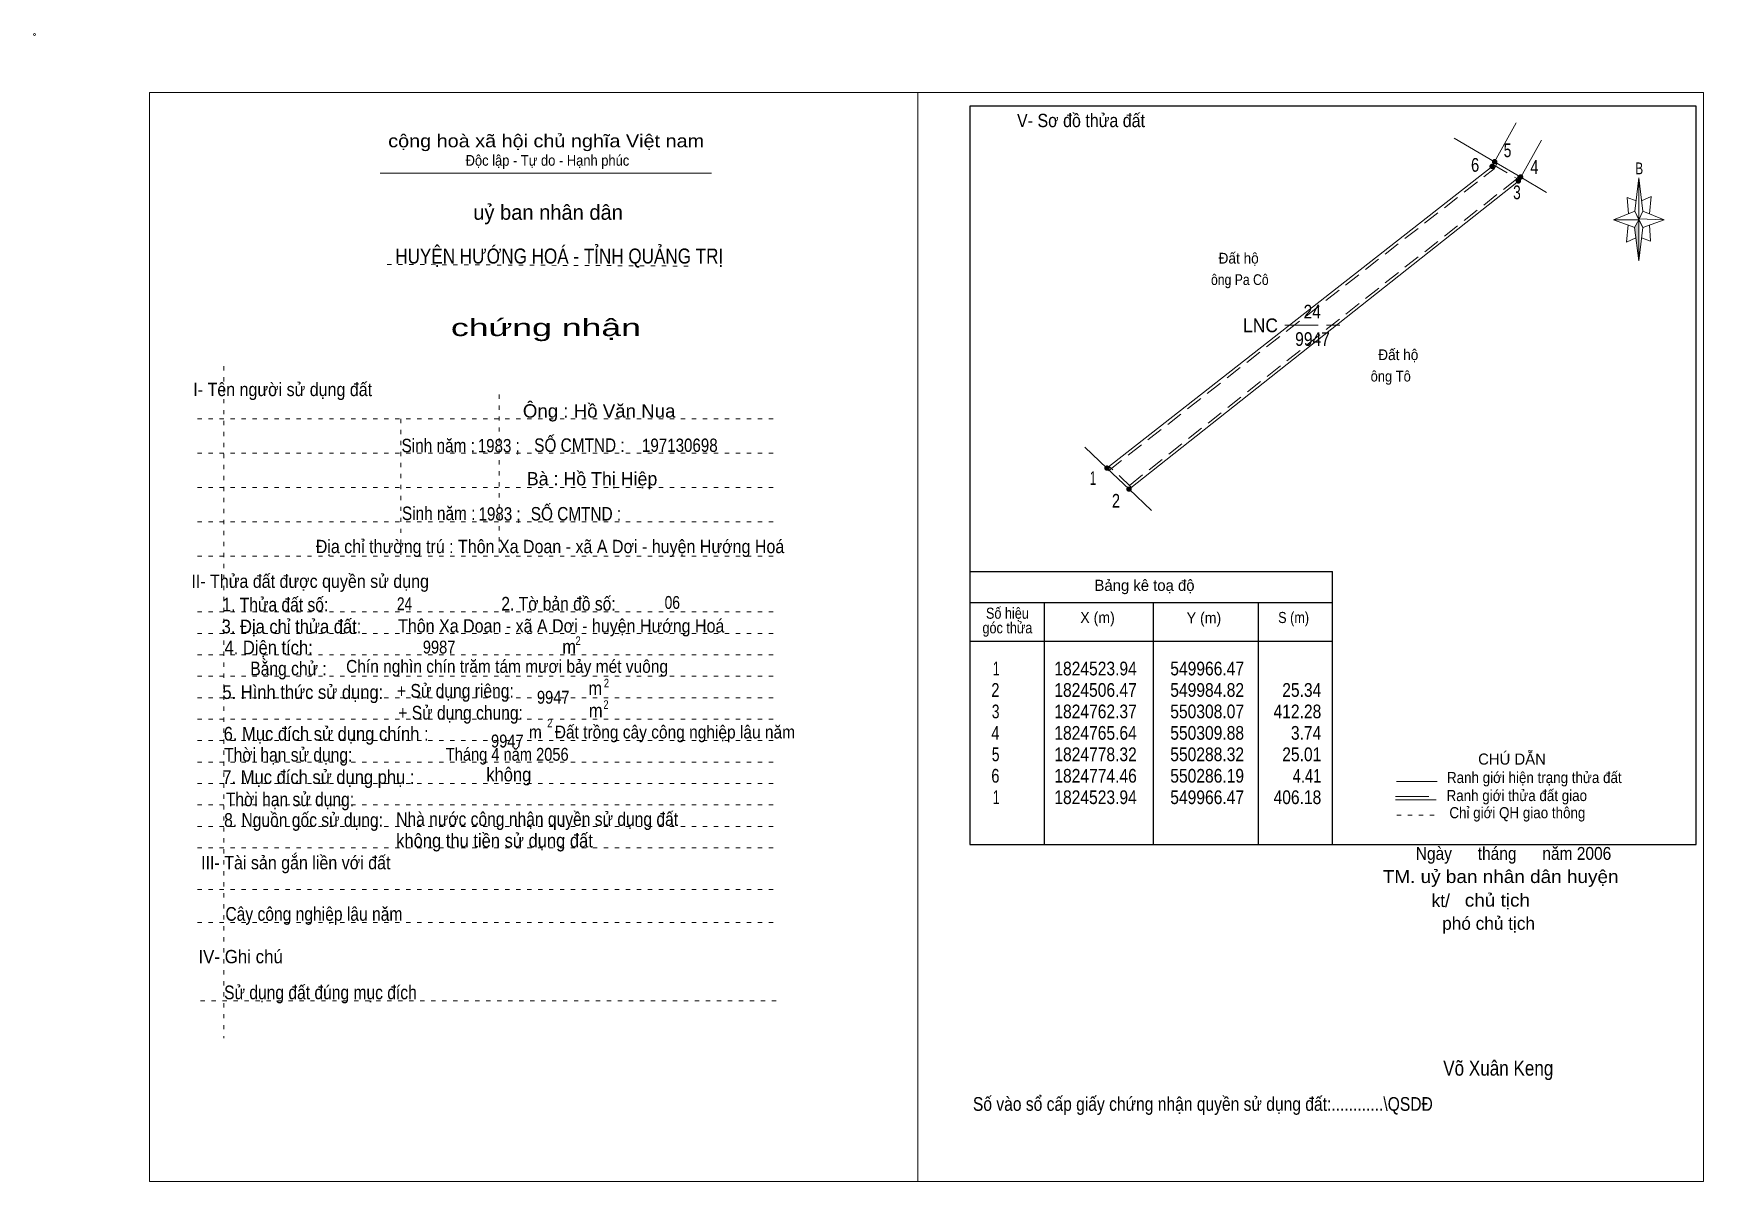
# Model space of a CAD drawing. Header units: centimetres. Extents: x -1.6 to 37.4, y -1.3 to 25.5.
import ezdxf
from ezdxf.enums import TextEntityAlignment as Align

# ---------------------------------------------------------------- set-up
doc = ezdxf.new("R2010")
doc.units = ezdxf.units.CM
doc.header["$LTSCALE"] = 0.13
for name, pattern in [('DOTTED', [1.5, 0.3, -1.2]), ('LONG_DASHED', [7.5, 6, -1.5]), ('MEDIUM_DASHED', [4.5, 3, -1.5])]:
    doc.linetypes.add(name, pattern=pattern)
for name, color, linetype, lineweight in [('1', 7, 'DOTTED', 13), ('10', 7, 'Continuous', 13), ('2', 7, 'Continuous', 25), ('3', 7, 'Continuous', 13), ('30', 7, 'Continuous', 13), ('32', 7, 'LONG_DASHED', 13), ('33', 7, 'LONG_DASHED', 13), ('35', 7, 'Continuous', 13)]:
    doc.layers.add(name, color=color, linetype=linetype, lineweight=lineweight)
doc.layers.add('6', color=7, linetype='Continuous')

msp = doc.modelspace()

# ---------------------------------------------------------------- hatches: boundary and pattern name
at = {"layer": '30'}
msp.add_hatch(color=256, dxfattribs=at).paths.add_polyline_path([(35.84, 21.15), (35.84, 20.19), (35.74, 20.97)])
at = {"layer": '32'}
for points in [[(32.4699, 22.3948, 1), (32.3699, 22.3948, 1)], [(32.5297, 22.5031, 1), (32.4297, 22.5031, 1)], [(33.135, 22.1471, 1), (33.035, 22.1471, 1)], [(33.0842, 22.0553, 1), (32.9842, 22.0553, 1)], [(23.4937, 15.3613, 1), (23.3937, 15.3613, 1)], [(24.0089, 14.8709, 1), (23.9089, 14.8709, 1)]]:
    msp.add_hatch(color=256, dxfattribs=at).paths.add_polyline_path(points)

# ---------------------------------------------------------------- linework, layer by layer
at = {"layer": '1', "linetype": 'Continuous'}
msp.add_line((6.51, 22.24), (14.23, 22.24), dxfattribs=at)
at = {"layer": '1'}
for p, q in [((6.67, 20.11), (13.82, 20.07)), ((2.86, 17.74), (2.86, 2.07)), ((9.28, 17.08), (9.28, 13.31)), ((2.25, 16.51), (15.75, 16.51)), ((6.99, 16.51), (6.99, 13.31)), ((2.25, 15.71), (15.75, 15.71)), ((2.25, 14.91), (15.75, 14.91)), ((2.25, 14.11), (15.75, 14.11)), ((2.25, 13.31), (15.75, 13.31)), ((2.25, 12.01), (15.75, 12.01)), ((2.25, 11.51), (15.75, 11.51)), ((2.25, 11.01), (15.75, 11.01)), ((2.25, 10.51), (15.75, 10.51)), ((2.25, 10.01), (15.75, 10.01)), ((2.25, 9.51), (15.75, 9.51)), ((2.25, 9.01), (15.75, 9.01)), ((2.25, 8.51), (15.75, 8.51)), ((2.25, 8.01), (15.75, 8.01)), ((2.25, 7.51), (15.75, 7.51)), ((2.25, 7.01), (15.75, 7.01)), ((2.25, 6.51), (15.75, 6.51)), ((2.25, 5.54), (15.75, 5.54)), ((2.25, 4.77), (15.75, 4.77)), ((2.32, 2.94), (15.82, 2.94))]:
    msp.add_line(p, q, dxfattribs=at)
at = {"layer": '10'}
for p, q in [((32.98, 23.41), (32.48, 22.5)), ((31.54, 23.05), (32.48, 22.5)), ((22.93, 15.85), (23.44, 15.36)), ((23.96, 14.87), (23.44, 15.36)), ((23.96, 14.87), (24.48, 14.37))]:
    msp.add_line(p, q, dxfattribs=at)
at = {"layer": '10', "linetype": 'MEDIUM_DASHED'}
for p, q in [((32.44, 22.44), (33.05, 22.08)), ((24.01, 14.92), (23.49, 15.41))]:
    msp.add_line(p, q, dxfattribs=at)
at = {"layer": '10'}
for points in [[(33.57, 23.01), (33.09, 22.14), (33.69, 21.79)], [(23.44, 15.36), (32.42, 22.39), (32.48, 22.5), (33.09, 22.14)], [(33.09, 22.14), (33.04, 22.05), (23.96, 14.87)]]:
    msp.add_lwpolyline(points, dxfattribs=at)
at = {"layer": '10', "linetype": 'MEDIUM_DASHED'}
for points in [[(23.48, 15.3), (32.47, 22.34), (32.54, 22.47)], [(33.03, 22.17), (32.99, 22.1), (23.92, 14.92)]]:
    msp.add_lwpolyline(points, dxfattribs=at)
at = {"layer": '10'}
msp.add_circle((-1.55, 25.47), 0.025, dxfattribs=at)
at = {"layer": '2'}
for p, q in [((20.25, 12.95), (28.7, 12.95)), ((28.7, 6.59), (28.7, 12.95)), ((20.25, 12.23), (28.7, 12.23)), ((21.99, 6.59), (21.99, 12.23)), ((24.53, 10.89), (24.53, 12.23)), ((26.97, 12.23), (26.97, 6.59)), ((20.25, 11.33), (28.7, 11.33))]:
    msp.add_line(p, q, dxfattribs=at)
msp.add_lwpolyline([(37.18, 23.8), (20.25, 23.8), (20.25, 6.59), (37.18, 6.59)], close=True, dxfattribs=at)
msp.add_lwpolyline([(24.53, 6.59), (24.53, 10.39), (24.53, 10.89)], dxfattribs=at)
at = {"layer": '3'}
msp.add_line((19.04, 24.12), (19.04, -1.27), dxfattribs=at)
for points in [[(19.04, 24.12), (1.13, 24.12), (1.13, -1.27), (19.04, -1.27)], [(19.04, -1.27), (37.35, -1.27), (37.35, 24.12), (19.04, 24.12)]]:
    msp.add_lwpolyline(points, dxfattribs=at)
at = {"layer": '30'}
for p, q in [((35.75, 21.35), (35.84, 22.13)), ((35.75, 20.97), (35.25, 21.15)), ((35.93, 21.35), (36.43, 21.15)), ((36.09, 21.03), (36.11, 20.65)), ((35.93, 20.97), (35.84, 20.19)), ((36.11, 20.65), (35.9, 20.73))]:
    msp.add_line(p, q, dxfattribs=at)
for points in [[(35.84, 22.13), (35.93, 21.35), (35.84, 21.15)], [(35.84, 21.15), (35.25, 21.15), (35.75, 21.35), (35.93, 20.97), (36.43, 21.15), (35.84, 21.17)], [(35.84, 21.15), (35.84, 20.19), (35.74, 20.97)]]:
    msp.add_lwpolyline(points, close=True, dxfattribs=at)
for points in [[(35.78, 21.59), (35.57, 21.67), (35.6, 21.29)], [(35.9, 21.59), (36.13, 21.69), (36.09, 21.29)], [(35.84, 21.15), (35.75, 21.35), (35.25, 21.15)], [(35.59, 21.03), (35.55, 20.63), (35.77, 20.73)], [(35.84, 21.15), (35.93, 20.97), (36.43, 21.15)]]:
    msp.add_lwpolyline(points, dxfattribs=at)
at = {"layer": '32'}
for centre in [(32.4199, 22.3948), (32.4797, 22.5031), (33.085, 22.1471), (33.0342, 22.0553), (23.4437, 15.3613), (23.9589, 14.8709)]:
    msp.add_circle(centre, 0.05, dxfattribs=at)
at = {"layer": '33'}
msp.add_line((27.59, 18.69), (28.87, 18.69), dxfattribs=at)
at = {"layer": '35'}
for p, q in [((30.19, 8.06), (31.14, 8.06)), ((30.17, 7.63), (31.12, 7.63))]:
    msp.add_line(p, q, dxfattribs=at)
at = {"layer": '35', "linetype": 'LONG_DASHED'}
msp.add_line((30.17, 7.71), (31.12, 7.71), dxfattribs=at)
at = {"layer": '35', "linetype": 'DOTTED'}
msp.add_line((30.2, 7.27), (31.19, 7.27), dxfattribs=at)

# ---------------------------------------------------------------- texts
at = {"layer": '1'}
for s, height, width, p in [('V- Sơ đồ thửa đất', 0.31, 0.9, (22.84, 23.31)), ('cộng hoà xã hội chủ nghĩa Việt nam', 0.3, 1.15, (10.375, 22.84)), ('Độc lập - Tự do - Hạnh phúc', 0.25, 0.9, (10.405, 22.41)), ('chứng nhận', 0.4, 1.55, (10.37, 18.44)), ('I- Tên người sử dụng đất', 0.31, 0.9, (4.235, 17.04)), ('II- Thửa đất được quyền sử dụng', 0.31, 0.9, (4.875, 12.57)), ('III- Tài sản gắn liền với đất', 0.31, 0.9, (4.54, 6.01)), ('IV- Ghi chú', 0.31, 0.95, (3.255, 3.82))]:
    msp.add_text(s, height=height, dxfattribs=dict(at, width=width)).set_placement(p, align=Align.CENTER)
msp.add_text('uỷ ban nhân dân', height=0.35, dxfattribs=at).set_placement((10.42, 21.15), align=Align.CENTER)
at = {"layer": '10'}
for s, width, p in [('  Đất hộ', 0.95, (25.87, 20.13)), ('ông Pa Cô', 0.85, (25.87, 19.63)), ('  Đất hộ', 0.95, (29.59, 17.88)), ('ông Tô', 0.9, (29.59, 17.38))]:
    msp.add_text(s, height=0.25, dxfattribs=dict(at, width=width)).set_placement(p)
for s, height, width, p in [('Ông : Hồ Văn Nua', 0.31, 1.05, (11.61, 16.54)), ('Sinh năm :', 0.3149, 0.85, (7.86, 15.73)), ('1983 ;', 0.31, 0.85, (9.27, 15.73)), ('SỐ CMTND :', 0.3149, 0.85, (11.15, 15.74)), ('197130698', 0.31, 0.85, (13.49, 15.74)), ('Sinh năm :', 0.3149, 0.85, (7.87, 14.15)), ('1983 ;', 0.31, 0.85, (9.29, 14.14)), ('SỐ CMTND :', 0.3149, 0.85, (11.07, 14.14)), ('Địa chỉ thường trú : Thôn Xa Doan - xã A Dơi - huyện Hướng Hoá', 0.31, 0.9, (10.465, 13.38)), ('24', 0.3, 0.8, (7.075, 12.05)), ('06', 0.3, 0.8, (13.315, 12.08)), (' Thôn Xa Doan - xã A Dơi - huyện Hướng Hoá', 0.31, 0.9, (10.675, 11.53)), ('9987', 0.3, 0.85, (7.88, 11.04)), ('Chín nghìn chín trăm tám mươi bảy mét vuông ', 0.3, 0.9, (9.515, 10.59)), ('m   Đất trồng cây công nghiệp lâu năm ', 0.3, 0.9, (13.125, 9.06)), ('Tháng 4 năm 2056 ', 0.3, 0.85, (9.515, 8.54)), ('Ngày      tháng      năm 2006', 0.3, 0.9, (32.92, 6.23)), ('TM. uỷ ban nhân dân huyện', 0.3, 1.1, (32.62, 5.69)), ('chủ tịch', 0.3, 1.1, (32.545, 5.14)), ('Võ Xuân Keng ', 0.35, 0.85, (32.62, 1.2))]:
    msp.add_text(s, height=height, dxfattribs=dict(at, width=width)).set_placement(p, align=Align.CENTER)
for s, height, p in [('Bà : Hồ Thị Hiệp', 0.31, (11.445, 14.96)), ('kt/ ', 0.3, (31.28, 5.13)), ('phó chủ tịch ', 0.3, (32.395, 4.6))]:
    msp.add_text(s, height=height, dxfattribs=at).set_placement(p, align=Align.CENTER)
at = {"layer": '2'}
for s, height, width, p in [('HUYỆN HƯỚNG HOÁ - TỈNH QUẢNG TRỊ', 0.35, 0.85, (10.68, 20.13)), ('Số hiệu', 0.2591, 0.85, (21.125, 11.85)), ('3. Địa chỉ thửa đất:', 0.32, 0.9, (4.44, 11.51)), ('góc thửa', 0.2591, 0.85, (21.125, 11.51)), ('X (m)', 0.2591, 0.95, (23.225, 11.75)), ('Y (m)', 0.2591, 0.95, (25.705, 11.74)), ('S (m)', 0.2591, 0.85, (27.795, 11.75)), ('Số vào sổ cấp giấy chứng nhận quyền sử dụng đất:............\\QSDĐ', 0.32, 0.85, (25.68, 0.38))]:
    msp.add_text(s, height=height, dxfattribs=dict(at, width=width)).set_placement(p, align=Align.CENTER)
msp.add_text('Bảng kê toạ độ', height=0.2591, dxfattribs=at).set_placement((24.32, 12.5), align=Align.CENTER)
for s, height, width, p in [('1. Thửa đất số:', 0.32, 0.85, (2.83, 12.02)), ('2. Tờ bản đồ số:', 0.32, 0.85, (9.33, 12.04)), ('4. Diện tích:', 0.32, 0.9, (2.88, 11.02)), ('m', 0.32, 0.9, (10.75, 11.04)), ('2', 0.2, 0.8, (11.06, 11.24)), ('Bằng chử :', 0.32, 0.85, (3.48, 10.53)), ('5. Hình thức sử dụng:', 0.32, 0.9, (2.83, 9.98)), ('+ Sử dụng riêng:', 0.32, 0.85, (6.9, 10.01)), ('m', 0.32, 0.9, (11.36, 10.07)), ('2', 0.2, 0.8, (11.72, 10.25)), ('+ Sử dụng chung:', 0.32, 0.85, (6.93, 9.5)), ('m', 0.32, 0.9, (11.37, 9.55)), ('2', 0.2, 0.8, (11.71, 9.75)), ('6. Mục đích sử dụng chính : ', 0.32, 0.9, (2.86, 9.01)), ('2', 0.2, 0.8, (10.4, 9.32)), ('Thời hạn sử dụng: ', 0.32, 0.85, (2.87, 8.52)), ('7. Mục đích sử dụng phụ : ', 0.32, 0.9, (2.83, 8)), ('không', 0.32, 0.9, (8.98, 8.06)), ('Thời hạn sử dụng: ', 0.32, 0.85, (2.91, 7.48)), ('8. Nguồn gốc sử dụng: ', 0.32, 0.85, (2.87, 7)), ('Nhà nước công nhận quyền sử dụng đất ', 0.32, 0.85, (6.88, 7.02)), ('không thu tiền sử dụng đất', 0.32, 0.9, (6.88, 6.52)), ('Cây công nghiệp lâu năm', 0.32, 0.85, (2.9, 4.81)), ('Sử dụng đất đúng mục đích', 0.32, 0.85, (2.87, 2.98))]:
    msp.add_text(s, height=height, dxfattribs=dict(at, width=width)).set_placement(p)
at = {"layer": '30', "width": 0.75}
msp.add_text('B', height=0.2756, dxfattribs=at).set_placement((35.85, 22.21), align=Align.CENTER)
at = {"layer": '30'}
for s, width, p in [('1', 0.65, (20.94, 10.53)), ('1824523.94', 0.85, (24.14, 10.53)), ('549966.47', 0.85, (26.64, 10.53)), ('549966.47', 0.85, (26.64, 10.53)), ('2', 0.8, (20.94, 10.03)), ('1824506.47', 0.85, (24.14, 10.03)), ('549984.82', 0.85, (26.64, 10.03)), ('25.34', 0.85, (28.44, 10.03)), ('3', 0.75, (20.94, 9.53)), ('1824762.37', 0.85, (24.14, 9.53)), ('550308.07', 0.85, (26.64, 9.53)), ('412.28', 0.85, (28.44, 9.53)), ('4', 0.8, (20.94, 9.03)), ('1824765.64', 0.85, (24.14, 9.03)), ('550309.88', 0.85, (26.64, 9.03)), ('3.74', 0.85, (28.44, 9.03)), ('5', 0.75, (20.94, 8.53)), ('1824778.32', 0.85, (24.14, 8.53)), ('550288.32', 0.85, (26.64, 8.53)), ('25.01', 0.85, (28.44, 8.53)), ('6', 0.8, (20.94, 8.03)), ('1824774.46', 0.85, (24.14, 8.03)), ('550286.19', 0.85, (26.64, 8.03)), ('4.41', 0.8, (28.44, 8.03)), ('1', 0.65, (20.94, 7.53)), ('1824523.94', 0.85, (24.14, 7.53)), ('549966.47', 0.85, (26.64, 7.53)), ('406.18', 0.85, (28.44, 7.53))]:
    msp.add_text(s, height=0.32, dxfattribs=dict(at, width=width)).set_placement(p, align=Align.RIGHT)
at = {"layer": '32'}
for s, width, p in [('6', 0.8, (32.025, 22.27)), ('5', 0.75, (32.78, 22.61)), ('4', 0.8, (33.405, 22.22)), ('3', 0.75, (33, 21.63)), ('1', 0.65, (23.12, 14.97)), ('2', 0.8, (23.655, 14.44))]:
    msp.add_text(s, height=0.32, dxfattribs=dict(at, width=width)).set_placement(p, align=Align.CENTER)
at = {"layer": '33', "width": 0.85}
for s, p in [('24', (28.23, 18.85)), ('9947', (28.235, 18.21))]:
    msp.add_text(s, height=0.32, dxfattribs=at).set_placement(p, align=Align.CENTER)
at = {"layer": '33', "width": 0.95}
msp.add_text('LNC', height=0.32, dxfattribs=at).set_placement((27.43, 18.53), align=Align.RIGHT)
at = {"layer": '35'}
msp.add_text('CHÚ DẪN', height=0.2591, dxfattribs=at).set_placement((32.885, 8.45), align=Align.CENTER)
at = {"layer": '35', "width": 0.9}
for s, p in [('Ranh giới hiện trạng thửa đất', (33.405, 8.02)), ('Ranh giới thửa đất giao ', (33.04, 7.6)), ('Chỉ giới QH giao thông', (33.01, 7.2))]:
    msp.add_text(s, height=0.2591, dxfattribs=at).set_placement(p, align=Align.CENTER)
at = {"layer": '6', "width": 0.85}
for p in [(10.54, 9.87), (9.47, 8.85)]:
    msp.add_text('9947', height=0.3, dxfattribs=at).set_placement(p, align=Align.CENTER)

doc.saveas('drawing.dxf')
